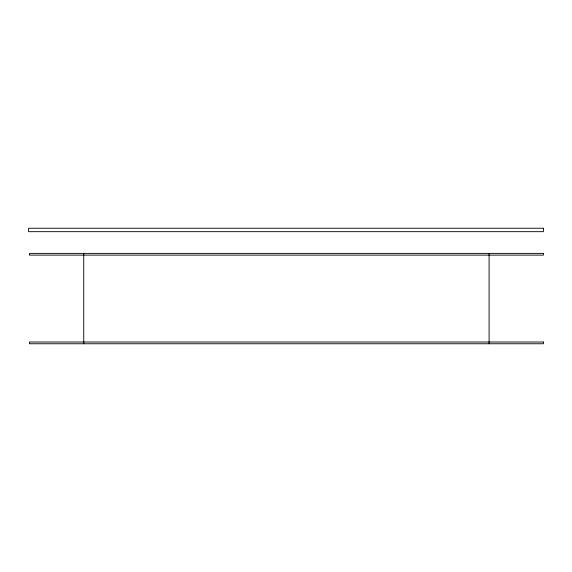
<?xml version="1.0" encoding="UTF-8"?>
<svg xmlns="http://www.w3.org/2000/svg" width="572" height="572" viewBox="0 0 572 572"><rect width="100%" height="100%" fill="white"/><g stroke="black" fill="none" stroke-linecap="round" stroke-linejoin="round"><path stroke-width="0.86" d="M489.096 253.389L489.096 343.758M83.748 253.389L83.748 343.758M543.4 228.242L28.6 228.242L28.6 231.667L543.4 231.667L543.4 228.242M543.4 253.389L29.444 253.389L29.444 255.126L543.4 255.126L543.4 253.389M543.4 342.02L29.444 342.02L29.444 343.758L543.4 343.758L543.4 342.02"/></g></svg>
